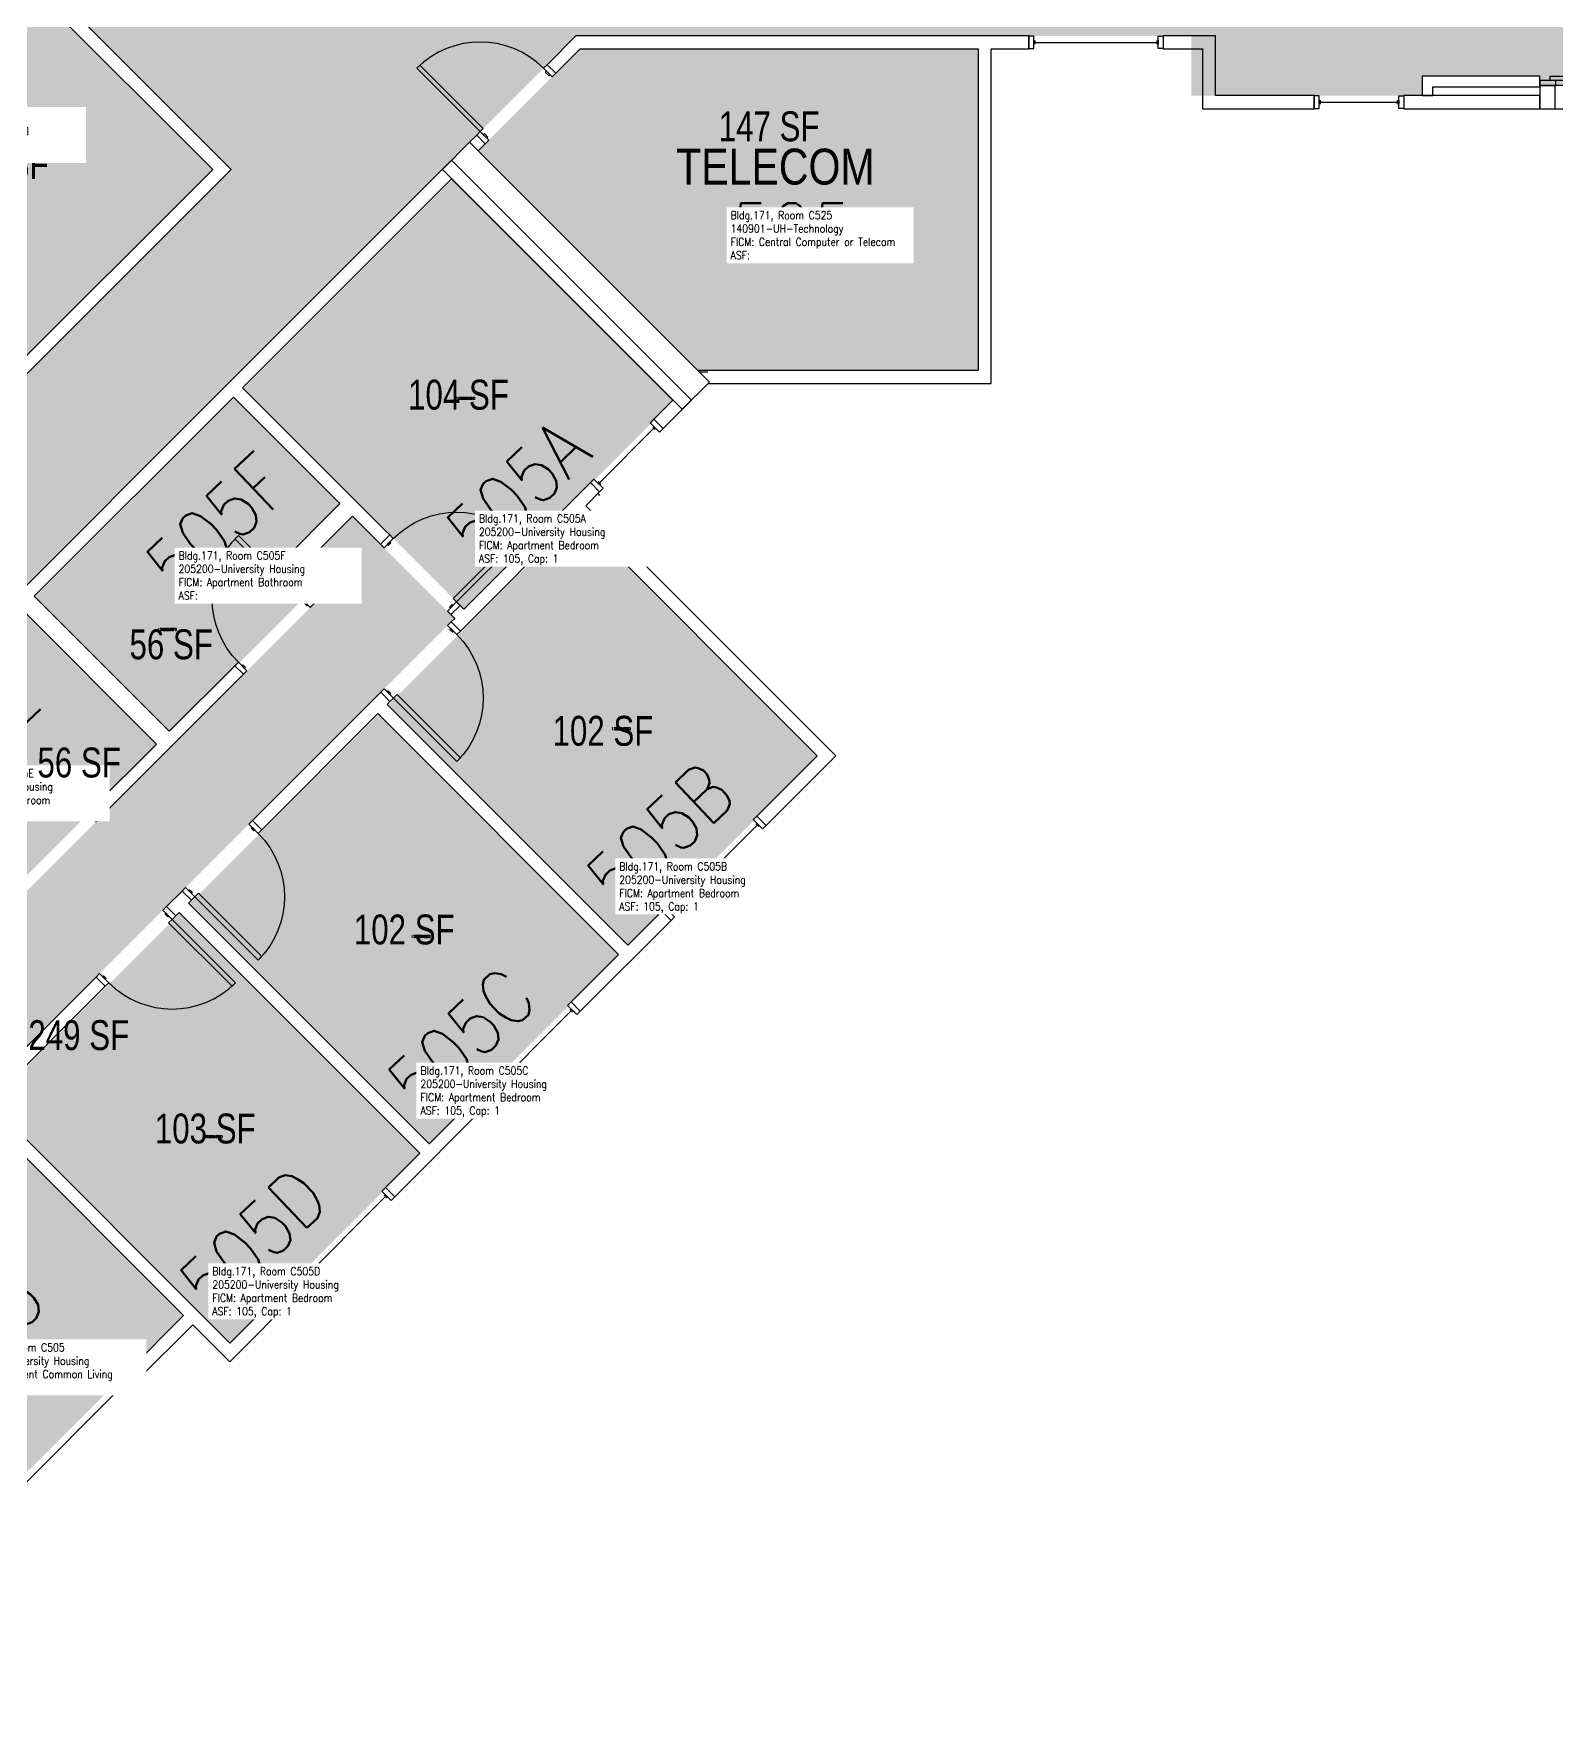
# Model space of a CAD drawing. Header units: inches. Extents: x 56 to 3925, y -1092 to 1470.
# Drawn here: x 1169 to 1781, y 439 to 1111 of the extents above; entities that cross this region are included whole.
import ezdxf
from ezdxf.enums import TextEntityAlignment as Align

# ---------------------------------------------------------------- set-up
doc = ezdxf.new("R2010")
doc.units = ezdxf.units.IN
doc.header["$LTSCALE"] = 48
doc.header["$MEASUREMENT"] = 0
for name, color, linetype in [('A-DOR', 2, 'Continuous'), ('A-GLAZ', 1, 'Continuous'), ('A-IDEN-RNUM', 7, 'Continuous'), ('A-IDEN-SNUM', 4, 'Continuous'), ('A-IDEN-VNUM', 4, 'Continuous'), ('A-MISC', 1, 'Continuous'), ('A-WALL', 5, 'Continuous'), ('AREA-TEXT', 3, 'Continuous'), ('Rooms-Category-Color', 7, 'Continuous'), ('Rooms-College-Color', 7, 'Continuous'), ('Rooms-Department-Color', 7, 'Continuous'), ('Rooms-Division-Color', 7, 'Continuous'), ('Rooms-Information', 7, 'Continuous')]:
    doc.layers.add(name, color=color, linetype=linetype)
doc.styles.add('AREA', font='arial.ttf', dxfattribs={"width": 0.75, "height": 12})
doc.styles.add('ROOMSNUMBER', font='txt.shx', dxfattribs={"height": 0.03})
doc.styles.add('ROOMVNUMBER', font='simplex.shx', dxfattribs={"width": 0.85})
doc.styles.get("Standard").update_dxf_attribs({"font": 'ARIALN.TTF'})

msp = doc.modelspace()

# ---------------------------------------------------------------- hatches: boundary and pattern name
h = msp.add_hatch()
h.set_pattern_fill('ANSI31', color=256, angle=-135, style=0)
h.set_pattern_definition([(270, (1839.01469, 641.16849), (0.125, -1e-14), [])])
h.paths.add_polyline_path([(1191.72, 819.7), (1150.18, 778.17), (1143.67, 784.68), (1185.2, 826.21)], flags=9)
at = {"layer": 'Rooms-Category-Color', "true_color": 0xadadad}
for points in [[(1290.58, 1013.54), (1188.04, 1116.1), (1241.42, 1169.49), (1328.79, 1169.64), (1328.79, 1194.64), (1411.11, 1194.64), (1411.11, 1169.64), (1726.65, 1169.64), (1726.65, 1161.92), (1738.65, 1161.92), (1738.65, 1165.39), (1773.9, 1165.39), (1773.9, 1163.67), (1780.4, 1163.67), (1780.4, 1165.67), (1787.9, 1165.67), (1787.9, 1161.92), (1827.02, 1161.92), (1827.02, 1169.64), (2150.68, 1169.64), (2150.68, 1194.64), (2233, 1194.64), (2233, 1169.64), (2417.04, 1169.64), (2417.04, 1194.64), (2499.36, 1194.64), (2499.36, 1169.64), (2807.4, 1169.64), (2807.4, 1161.64), (2839.26, 1161.64), (2839.26, 1165.39), (2855.39, 1165.39), (2855.39, 1169.64), (2862.14, 1169.64), (2862.14, 1165.39), (2873.89, 1165.39), (2873.89, 1089.39), (2862.14, 1089.39), (2862.14, 1085.64), (2807.4, 1085.64), (2807.4, 1109.64), (1922.65, 1109.64), (1922.65, 1085.64), (1827.02, 1085.64), (1827.02, 1093.42), (1815.02, 1093.42), (1815.02, 1089.89), (1787.9, 1089.89), (1787.9, 1089.67), (1773.9, 1089.67), (1773.9, 1093.42), (1726.65, 1093.42), (1726.65, 1085.64), (1633.9, 1085.64), (1633.9, 1109.64), (1386.7, 1109.64)], [(569.7, 292.64), (829.94, 552.88), (847.62, 535.2), (905.83, 593.42), (888.16, 611.09), (1018.29, 741.23), (1035.97, 723.55), (1094.18, 781.76), (1076.5, 799.44), (1290.6, 1013.54), (1248.19, 1055.95), (385.25, 193.02), (427.68, 150.59), (448.18, 171.1), (447.73, 171.55), (568.91, 292.73), (569.35, 292.29)]]:
    msp.add_hatch(color=253, dxfattribs=at).paths.add_polyline_path(points)
at = {"layer": 'Rooms-Category-Color', "true_color": 0x728ef3}
for points in [[(1241.05, 1055.67), (1152.13, 1144.59), (1068.16, 1060.62), (1157.08, 971.7)], [(1337.03, 1051.95), (1425.95, 963.04), (1341.98, 879.07), (1253.07, 967.99)], [(1279.57, 885.95), (1223.62, 830), (1169.35, 884.27), (1249.34, 964.27), (1292.13, 921.5), (1268.09, 897.45)], [(1050.8, 582.29), (1110.3, 641.79), (1035.97, 716.13), (1079.19, 759.35), (1085.52, 753.02), (1089.23, 756.73), (1082.9, 763.06), (1097.89, 778.05), (1132.8, 743.14), (1117.81, 728.15), (1113.27, 732.69), (1109.56, 728.98), (1119.23, 719.31), (1141.64, 741.72), (1131.83, 751.53), (1152.16, 771.86), (1161.97, 762.05), (1286.45, 886.53), (1276.63, 896.34), (1296.96, 916.67), (1337.98, 875.65), (1143.52, 681.2), (1229.08, 595.64), (1133.27, 499.83)], [(1407.83, 744.1), (1483.94, 820.2), (1387.24, 916.9), (1311.14, 840.78), (1407.51, 744.4)], [(1164.22, 879.14), (1084.22, 799.14), (1127, 756.36), (1151.04, 780.41), (1162.53, 768.91), (1218.49, 824.88)], [(1404.12, 740.39), (1328.02, 664.29), (1231.32, 760.96), (1307.43, 837.09), (1403.8, 740.69)], [(1324.31, 660.57), (1247.94, 584.21), (1151.24, 680.9), (1227.61, 757.27), (1323.99, 660.88)]]:
    msp.add_hatch(color=171, dxfattribs=at).paths.add_polyline_path(points)
at = {"layer": 'Rooms-Category-Color', "true_color": 0xe3c5e1}
msp.add_hatch(color=254, dxfattribs=at).paths.add_polyline_path([(1548.26, 975.21), (1548.26, 1104.39), (1388.34, 1104.39), (1347.43, 1063.48), (1435.71, 975.21)])
at = {"layer": 'Rooms-College-Color', "true_color": 0xadadad}
for points in [[(1290.58, 1013.54), (1188.04, 1116.1), (1241.42, 1169.49), (1328.79, 1169.64), (1328.79, 1194.64), (1411.11, 1194.64), (1411.11, 1169.64), (1726.65, 1169.64), (1726.65, 1161.92), (1738.65, 1161.92), (1738.65, 1165.39), (1773.9, 1165.39), (1773.9, 1163.67), (1780.4, 1163.67), (1780.4, 1165.67), (1787.9, 1165.67), (1787.9, 1161.92), (1827.02, 1161.92), (1827.02, 1169.64), (2150.68, 1169.64), (2150.68, 1194.64), (2233, 1194.64), (2233, 1169.64), (2417.04, 1169.64), (2417.04, 1194.64), (2499.36, 1194.64), (2499.36, 1169.64), (2807.4, 1169.64), (2807.4, 1161.64), (2839.26, 1161.64), (2839.26, 1165.39), (2855.39, 1165.39), (2855.39, 1169.64), (2862.14, 1169.64), (2862.14, 1165.39), (2873.89, 1165.39), (2873.89, 1089.39), (2862.14, 1089.39), (2862.14, 1085.64), (2807.4, 1085.64), (2807.4, 1109.64), (1922.65, 1109.64), (1922.65, 1085.64), (1827.02, 1085.64), (1827.02, 1093.42), (1815.02, 1093.42), (1815.02, 1089.89), (1787.9, 1089.89), (1787.9, 1089.67), (1773.9, 1089.67), (1773.9, 1093.42), (1726.65, 1093.42), (1726.65, 1085.64), (1633.9, 1085.64), (1633.9, 1109.64), (1386.7, 1109.64)], [(1241.05, 1055.67), (1152.13, 1144.59), (1068.16, 1060.62), (1157.08, 971.7)], [(1548.26, 975.21), (1548.26, 1104.39), (1388.34, 1104.39), (1347.43, 1063.48), (1435.71, 975.21)], [(569.7, 292.64), (829.94, 552.88), (847.62, 535.2), (905.83, 593.42), (888.16, 611.09), (1018.29, 741.23), (1035.97, 723.55), (1094.18, 781.76), (1076.5, 799.44), (1290.6, 1013.54), (1248.19, 1055.95), (385.25, 193.02), (427.68, 150.59), (448.18, 171.1), (447.73, 171.55), (568.91, 292.73), (569.35, 292.29)], [(1337.03, 1051.95), (1425.95, 963.04), (1341.98, 879.07), (1253.07, 967.99)], [(1279.57, 885.95), (1223.62, 830), (1169.35, 884.27), (1249.34, 964.27), (1292.13, 921.5), (1268.09, 897.45)], [(1050.8, 582.29), (1110.3, 641.79), (1035.97, 716.13), (1079.19, 759.35), (1085.52, 753.02), (1089.23, 756.73), (1082.9, 763.06), (1097.89, 778.05), (1132.8, 743.14), (1117.81, 728.15), (1113.27, 732.69), (1109.56, 728.98), (1119.23, 719.31), (1141.64, 741.72), (1131.83, 751.53), (1152.16, 771.86), (1161.97, 762.05), (1286.45, 886.53), (1276.63, 896.34), (1296.96, 916.67), (1337.98, 875.65), (1143.52, 681.2), (1229.08, 595.64), (1133.27, 499.83)], [(1407.83, 744.1), (1483.94, 820.2), (1387.24, 916.9), (1311.14, 840.78), (1407.51, 744.4)], [(1164.22, 879.14), (1084.22, 799.14), (1127, 756.36), (1151.04, 780.41), (1162.53, 768.91), (1218.49, 824.88)], [(1404.12, 740.39), (1328.02, 664.29), (1231.32, 760.96), (1307.43, 837.09), (1403.8, 740.69)], [(1324.31, 660.57), (1247.94, 584.21), (1151.24, 680.9), (1227.61, 757.27), (1323.99, 660.88)]]:
    msp.add_hatch(color=253, dxfattribs=at).paths.add_polyline_path(points)
at = {"layer": 'Rooms-Department-Color', "true_color": 0xacacac}
for points in [[(1290.58, 1013.54), (1188.04, 1116.1), (1241.42, 1169.49), (1328.79, 1169.64), (1328.79, 1194.64), (1411.11, 1194.64), (1411.11, 1169.64), (1726.65, 1169.64), (1726.65, 1161.92), (1738.65, 1161.92), (1738.65, 1165.39), (1773.9, 1165.39), (1773.9, 1163.67), (1780.4, 1163.67), (1780.4, 1165.67), (1787.9, 1165.67), (1787.9, 1161.92), (1827.02, 1161.92), (1827.02, 1169.64), (2150.68, 1169.64), (2150.68, 1194.64), (2233, 1194.64), (2233, 1169.64), (2417.04, 1169.64), (2417.04, 1194.64), (2499.36, 1194.64), (2499.36, 1169.64), (2807.4, 1169.64), (2807.4, 1161.64), (2839.26, 1161.64), (2839.26, 1165.39), (2855.39, 1165.39), (2855.39, 1169.64), (2862.14, 1169.64), (2862.14, 1165.39), (2873.89, 1165.39), (2873.89, 1089.39), (2862.14, 1089.39), (2862.14, 1085.64), (2807.4, 1085.64), (2807.4, 1109.64), (1922.65, 1109.64), (1922.65, 1085.64), (1827.02, 1085.64), (1827.02, 1093.42), (1815.02, 1093.42), (1815.02, 1089.89), (1787.9, 1089.89), (1787.9, 1089.67), (1773.9, 1089.67), (1773.9, 1093.42), (1726.65, 1093.42), (1726.65, 1085.64), (1633.9, 1085.64), (1633.9, 1109.64), (1386.7, 1109.64)], [(569.7, 292.64), (829.94, 552.88), (847.62, 535.2), (905.83, 593.42), (888.16, 611.09), (1018.29, 741.23), (1035.97, 723.55), (1094.18, 781.76), (1076.5, 799.44), (1290.6, 1013.54), (1248.19, 1055.95), (385.25, 193.02), (427.68, 150.59), (448.18, 171.1), (447.73, 171.55), (568.91, 292.73), (569.35, 292.29)]]:
    msp.add_hatch(color=253, dxfattribs=at).paths.add_polyline_path(points)
at = {"layer": 'Rooms-Department-Color', "true_color": 0x604aed}
for points in [[(1241.05, 1055.67), (1152.13, 1144.59), (1068.16, 1060.62), (1157.08, 971.7)], [(1548.26, 975.21), (1548.26, 1104.39), (1388.34, 1104.39), (1347.43, 1063.48), (1435.71, 975.21)], [(1337.03, 1051.95), (1425.95, 963.04), (1341.98, 879.07), (1253.07, 967.99)], [(1279.57, 885.95), (1223.62, 830), (1169.35, 884.27), (1249.34, 964.27), (1292.13, 921.5), (1268.09, 897.45)], [(1050.8, 582.29), (1110.3, 641.79), (1035.97, 716.13), (1079.19, 759.35), (1085.52, 753.02), (1089.23, 756.73), (1082.9, 763.06), (1097.89, 778.05), (1132.8, 743.14), (1117.81, 728.15), (1113.27, 732.69), (1109.56, 728.98), (1119.23, 719.31), (1141.64, 741.72), (1131.83, 751.53), (1152.16, 771.86), (1161.97, 762.05), (1286.45, 886.53), (1276.63, 896.34), (1296.96, 916.67), (1337.98, 875.65), (1143.52, 681.2), (1229.08, 595.64), (1133.27, 499.83)], [(1407.83, 744.1), (1483.94, 820.2), (1387.24, 916.9), (1311.14, 840.78), (1407.51, 744.4)], [(1164.22, 879.14), (1084.22, 799.14), (1127, 756.36), (1151.04, 780.41), (1162.53, 768.91), (1218.49, 824.88)], [(1404.12, 740.39), (1328.02, 664.29), (1231.32, 760.96), (1307.43, 837.09), (1403.8, 740.69)], [(1324.31, 660.57), (1247.94, 584.21), (1151.24, 680.9), (1227.61, 757.27), (1323.99, 660.88)]]:
    msp.add_hatch(color=173, dxfattribs=at).paths.add_polyline_path(points)
at = {"layer": 'Rooms-Division-Color', "true_color": 0xadadad}
for points in [[(1290.58, 1013.54), (1188.04, 1116.1), (1241.42, 1169.49), (1328.79, 1169.64), (1328.79, 1194.64), (1411.11, 1194.64), (1411.11, 1169.64), (1726.65, 1169.64), (1726.65, 1161.92), (1738.65, 1161.92), (1738.65, 1165.39), (1773.9, 1165.39), (1773.9, 1163.67), (1780.4, 1163.67), (1780.4, 1165.67), (1787.9, 1165.67), (1787.9, 1161.92), (1827.02, 1161.92), (1827.02, 1169.64), (2150.68, 1169.64), (2150.68, 1194.64), (2233, 1194.64), (2233, 1169.64), (2417.04, 1169.64), (2417.04, 1194.64), (2499.36, 1194.64), (2499.36, 1169.64), (2807.4, 1169.64), (2807.4, 1161.64), (2839.26, 1161.64), (2839.26, 1165.39), (2855.39, 1165.39), (2855.39, 1169.64), (2862.14, 1169.64), (2862.14, 1165.39), (2873.89, 1165.39), (2873.89, 1089.39), (2862.14, 1089.39), (2862.14, 1085.64), (2807.4, 1085.64), (2807.4, 1109.64), (1922.65, 1109.64), (1922.65, 1085.64), (1827.02, 1085.64), (1827.02, 1093.42), (1815.02, 1093.42), (1815.02, 1089.89), (1787.9, 1089.89), (1787.9, 1089.67), (1773.9, 1089.67), (1773.9, 1093.42), (1726.65, 1093.42), (1726.65, 1085.64), (1633.9, 1085.64), (1633.9, 1109.64), (1386.7, 1109.64)], [(569.7, 292.64), (829.94, 552.88), (847.62, 535.2), (905.83, 593.42), (888.16, 611.09), (1018.29, 741.23), (1035.97, 723.55), (1094.18, 781.76), (1076.5, 799.44), (1290.6, 1013.54), (1248.19, 1055.95), (385.25, 193.02), (427.68, 150.59), (448.18, 171.1), (447.73, 171.55), (568.91, 292.73), (569.35, 292.29)]]:
    msp.add_hatch(color=253, dxfattribs=at).paths.add_polyline_path(points)
at = {"layer": 'Rooms-Division-Color', "true_color": 0x604aed}
for points in [[(1241.05, 1055.67), (1152.13, 1144.59), (1068.16, 1060.62), (1157.08, 971.7)], [(1548.26, 975.21), (1548.26, 1104.39), (1388.34, 1104.39), (1347.43, 1063.48), (1435.71, 975.21)], [(1337.03, 1051.95), (1425.95, 963.04), (1341.98, 879.07), (1253.07, 967.99)], [(1279.57, 885.95), (1223.62, 830), (1169.35, 884.27), (1249.34, 964.27), (1292.13, 921.5), (1268.09, 897.45)], [(1050.8, 582.29), (1110.3, 641.79), (1035.97, 716.13), (1079.19, 759.35), (1085.52, 753.02), (1089.23, 756.73), (1082.9, 763.06), (1097.89, 778.05), (1132.8, 743.14), (1117.81, 728.15), (1113.27, 732.69), (1109.56, 728.98), (1119.23, 719.31), (1141.64, 741.72), (1131.83, 751.53), (1152.16, 771.86), (1161.97, 762.05), (1286.45, 886.53), (1276.63, 896.34), (1296.96, 916.67), (1337.98, 875.65), (1143.52, 681.2), (1229.08, 595.64), (1133.27, 499.83)], [(1407.83, 744.1), (1483.94, 820.2), (1387.24, 916.9), (1311.14, 840.78), (1407.51, 744.4)], [(1164.22, 879.14), (1084.22, 799.14), (1127, 756.36), (1151.04, 780.41), (1162.53, 768.91), (1218.49, 824.88)], [(1404.12, 740.39), (1328.02, 664.29), (1231.32, 760.96), (1307.43, 837.09), (1403.8, 740.69)], [(1324.31, 660.57), (1247.94, 584.21), (1151.24, 680.9), (1227.61, 757.27), (1323.99, 660.88)]]:
    msp.add_hatch(color=173, dxfattribs=at).paths.add_polyline_path(points)

# ---------------------------------------------------------------- linework, layer by layer
at = {"layer": 'A-DOR'}
for p, q in [((1324.01, 1097.86), (1322.77, 1096.62)), ((1322.77, 1096.62), (1348.23, 1071.17)), ((1349.47, 1072.41), (1324.01, 1097.86)), ((1375.1, 1098.04), (1373.69, 1096.62)), ((1373.69, 1096.62), (1377.13, 1093.18)), ((1374.48, 1094.94), (1374.92, 1095.39)), ((1375.9, 1093.53), (1374.48, 1094.94)), ((1374.92, 1095.39), (1376.34, 1093.97)), ((1378.55, 1094.59), (1375.1, 1098.04)), ((1376.34, 1093.97), (1375.9, 1093.53)), ((1377.13, 1093.18), (1378.55, 1094.59)), ((1773.9, 1091.67), (1773.9, 1089.67)), ((1780.4, 1091.67), (1773.9, 1091.67)), ((1773.9, 1089.67), (1780.4, 1089.67)), ((1778.02, 1091.67), (1778.02, 1093.42)), ((1778.02, 1093.42), (1814.02, 1093.42)), ((1814.02, 1091.67), (1778.02, 1091.67)), ((1780.4, 1089.67), (1780.4, 1091.67)), ((1346.82, 1069.75), (1348.23, 1071.17)), ((1350.26, 1066.31), (1346.82, 1069.75)), ((1348.23, 1071.17), (1349.47, 1072.41)), ((1348.23, 1071.17), (1351.68, 1067.72)), ((1349.91, 1070.37), (1349.47, 1069.93)), ((1349.47, 1069.93), (1350.88, 1068.52)), ((1351.32, 1068.96), (1349.91, 1070.37)), ((1350.88, 1068.52), (1351.32, 1068.96)), ((1351.68, 1067.72), (1350.26, 1066.31))]:
    msp.add_line(p, q, dxfattribs=at)
for points in [[(1276.54, 883.51), (1275.12, 882.09), (1249.66, 907.55), (1251.08, 908.96)], [(1309.61, 904.02), (1308.19, 905.44), (1311.9, 909.15), (1313.32, 907.74)], [(1338.77, 882.28), (1337.36, 883.7), (1362.81, 909.15), (1364.23, 907.74)], [(1310.84, 905.26), (1311.2, 904.91), (1312.26, 905.97), (1311.9, 906.32)], [(1279.98, 880.06), (1281.4, 881.48), (1277.95, 884.92), (1276.54, 883.51)], [(1279.01, 881.03), (1278.66, 880.68), (1277.6, 881.74), (1277.95, 882.09)], [(1335.06, 878.57), (1336.48, 877.15), (1340.19, 880.87), (1338.77, 882.28)], [(1336.3, 879.81), (1335.94, 880.16), (1337.01, 881.22), (1337.36, 880.87)], [(1335.15, 872.82), (1336.56, 874.24), (1340.27, 870.53), (1338.86, 869.11)], [(1336.39, 871.59), (1336.03, 871.23), (1337.09, 870.17), (1337.45, 870.53)], [(1254.53, 854.61), (1253.11, 853.19), (1249.66, 856.64), (1251.08, 858.05)], [(1253.55, 855.58), (1253.91, 855.93), (1252.85, 856.99), (1252.49, 856.64)], [(1309.69, 847.37), (1308.28, 845.95), (1311.99, 842.24), (1313.4, 843.66)], [(1310.93, 846.13), (1311.28, 846.49), (1312.34, 845.42), (1311.99, 845.07)], [(1313.4, 843.66), (1314.82, 845.07), (1340.27, 819.62), (1338.86, 818.2)], [(1193.89, 793.97), (1195.31, 795.39), (1191.86, 798.83), (1190.44, 797.42)], [(1192.92, 794.94), (1192.57, 794.59), (1191.51, 795.65), (1191.86, 796)], [(1255.33, 793.01), (1256.75, 794.42), (1260.46, 790.71), (1259.05, 789.3)], [(1256.57, 791.77), (1256.22, 791.42), (1257.28, 790.36), (1257.63, 790.71)], [(1229.88, 767.55), (1228.46, 766.14), (1232.18, 762.43), (1233.59, 763.84)], [(1231.11, 766.32), (1231.47, 766.67), (1232.53, 765.61), (1232.18, 765.26)], [(1220.77, 758.45), (1222.19, 759.86), (1225.9, 756.15), (1224.49, 754.74)], [(1233.59, 763.84), (1235, 765.26), (1260.46, 739.8), (1259.05, 738.39)], [(1222.01, 757.21), (1221.66, 756.86), (1222.72, 755.8), (1223.07, 756.15)], [(1224.49, 754.74), (1223.07, 753.32), (1248.53, 727.87), (1249.94, 729.28)], [(1195.32, 732.99), (1193.9, 731.58), (1197.62, 727.87), (1199.03, 729.28)], [(1196.56, 731.76), (1196.91, 732.11), (1197.97, 731.05), (1197.62, 730.7)]]:
    msp.add_lwpolyline(points, close=True, dxfattribs=at)
at = {"layer": 'A-DOR', "extrusion": (0, 0, -1)}
for centre, start, end in [((-1778.02, 1091.67), 90, 180), ((-1338.77, 882.28), 45, 135), ((-1276.54, 883.51), 315, 45), ((-1313.4, 843.66), 135, 225), ((-1233.59, 763.84), 135, 225)]:
    msp.add_arc(centre, 36, start, end, dxfattribs=at)
at = {"layer": 'A-DOR'}
for centre, start, end in [((1348.23, 1071.17), 45, 135), ((1164.99, 771.96), 45, 135), ((1224.49, 754.74), 225, 315)]:
    msp.add_arc(centre, 36, start, end, dxfattribs=at)
at = {"layer": 'A-GLAZ'}
for p, q in [((1570.64, 1109.51), (1568.64, 1109.51)), ((1568.64, 1109.51), (1568.64, 1104.51)), ((1570.64, 1104.51), (1570.64, 1109.51)), ((1620.64, 1109.51), (1622.64, 1109.51)), ((1620.64, 1104.51), (1620.64, 1109.51)), ((1622.64, 1109.51), (1622.64, 1104.51)), ((1568.64, 1104.51), (1570.64, 1104.51)), ((1570.64, 1106.26), (1570.64, 1107.76)), ((1571.14, 1106.26), (1571.14, 1107.76)), ((1571.14, 1107.01), (1620.14, 1107.01)), ((1620.14, 1106.26), (1620.14, 1107.76)), ((1620.64, 1107.76), (1620.64, 1106.26)), ((1622.64, 1104.51), (1620.64, 1104.51)), ((1685.27, 1085.51), (1683.27, 1085.51)), ((1683.27, 1085.51), (1683.27, 1080.51)), ((1685.27, 1080.51), (1685.27, 1085.51)), ((1685.27, 1082.26), (1685.27, 1083.76)), ((1685.77, 1082.26), (1685.77, 1083.76)), ((1685.77, 1083.01), (1716.77, 1083.01)), ((1716.77, 1082.26), (1716.77, 1083.76)), ((1717.27, 1085.51), (1719.27, 1085.51)), ((1717.27, 1080.51), (1717.27, 1085.51)), ((1717.27, 1083.76), (1717.27, 1082.26)), ((1719.27, 1085.51), (1719.27, 1080.51)), ((1683.27, 1080.51), (1685.27, 1080.51)), ((1719.27, 1080.51), (1717.27, 1080.51)), ((1396.13, 930.1), (1418.05, 952.02)), ((1417.52, 952.55), (1418.58, 951.49)), ((1395.6, 930.63), (1396.66, 929.57)), ((1395.51, 925.76), (1396.22, 925.06)), ((1424.79, 757.94), (1459.44, 792.59)), ((1458.91, 793.12), (1459.97, 792.06)), ((1424.26, 758.47), (1425.32, 757.41)), ((1350.17, 683.32), (1384.82, 717.97)), ((1384.29, 718.5), (1385.35, 717.44)), ((1349.64, 683.85), (1350.7, 682.79)), ((1275.6, 608.74), (1310.24, 643.39)), ((1309.71, 643.92), (1310.77, 642.86)), ((1275.07, 609.27), (1276.13, 608.21)), ((1159.6, 522.45), (1206.98, 569.82)), ((1206.45, 570.35), (1207.51, 569.29))]:
    msp.add_line(p, q, dxfattribs=at)
for points in [[(1420.26, 950.51), (1421.68, 951.93), (1417.96, 955.64), (1416.55, 954.23)], [(1397.63, 927.89), (1396.22, 926.47), (1392.51, 930.18), (1393.92, 931.6)], [(1461.65, 791.08), (1463.06, 792.5), (1459.35, 796.21), (1457.94, 794.8)], [(1426.29, 755.73), (1424.88, 754.31), (1421.17, 758.03), (1422.58, 759.44)], [(1387.03, 716.47), (1388.45, 717.88), (1384.73, 721.59), (1383.32, 720.18)], [(1351.68, 681.11), (1350.26, 679.7), (1346.55, 683.41), (1347.96, 684.82)], [(1312.45, 641.89), (1313.87, 643.3), (1310.16, 647.01), (1308.74, 645.6)], [(1277.1, 606.53), (1275.68, 605.12), (1271.97, 608.83), (1273.39, 610.24)], [(1209.19, 568.32), (1210.6, 569.73), (1206.89, 573.45), (1205.48, 572.03)]]:
    msp.add_lwpolyline(points, close=True, dxfattribs=at)
at = {"layer": 'A-WALL'}
for p, q in [((1151.83, 1152.31), (1248.17, 1055.97)), ((1240.75, 1055.97), (1151.83, 1144.88)), ((1386.7, 1109.64), (1375.1, 1098.04)), ((1568.64, 1109.64), (1386.7, 1109.64)), ((1568.64, 1104.39), (1568.64, 1109.64)), ((1643.65, 1109.64), (1622.64, 1109.64)), ((1622.64, 1109.64), (1622.64, 1104.39)), ((1643.65, 1085.64), (1643.65, 1109.64)), ((1378.55, 1094.59), (1388.34, 1104.39)), ((1388.34, 1104.39), (1548.26, 1104.39)), ((1548.26, 1104.39), (1548.26, 975.21)), ((1553.51, 1104.39), (1568.64, 1104.39)), ((1553.51, 969.96), (1553.51, 1104.39)), ((1622.64, 1104.39), (1638.4, 1104.39)), ((1638.4, 1104.39), (1638.4, 1080.39)), ((1375.1, 1098.04), (1378.55, 1094.59)), ((1773.9, 1093.42), (1726.65, 1093.42)), ((1726.65, 1093.42), (1726.65, 1085.64)), ((1730.9, 1089.17), (1773.9, 1089.17)), ((1730.9, 1085.64), (1730.9, 1089.17)), ((1773.9, 1089.17), (1773.9, 1093.42)), ((1787.9, 1089.67), (1773.9, 1089.67)), ((1773.9, 1089.67), (1773.9, 1080.39)), ((1779.9, 1089.67), (1779.9, 1080.39)), ((1683.27, 1085.64), (1643.65, 1085.64)), ((1683.27, 1080.39), (1683.27, 1085.64)), ((1773.9, 1085.64), (1719.27, 1085.64)), ((1719.27, 1085.64), (1719.27, 1080.39)), ((1726.65, 1085.64), (1730.9, 1085.64)), ((1773.9, 1080.39), (1773.9, 1085.64)), ((1638.4, 1080.39), (1683.27, 1080.39)), ((1719.27, 1080.39), (1773.9, 1080.39)), ((1773.9, 1080.39), (1787.9, 1080.39)), ((1346.82, 1069.75), (1343.99, 1066.93)), ((1350.26, 1066.31), (1346.82, 1069.75)), ((1343.99, 1066.93), (1333.03, 1055.97)), ((1343.99, 1066.93), (1347.43, 1063.48)), ((1440.33, 970.58), (1343.99, 1066.93)), ((1347.43, 1063.48), (1350.26, 1066.31)), ((1156.78, 972), (1240.75, 1055.97)), ((1248.17, 1055.97), (1157.22, 965.01)), ((1336.74, 1059.68), (1245.79, 968.73)), ((1333.03, 1055.97), (1429.37, 959.62)), ((1433.08, 963.33), (1336.74, 1059.68)), ((1252.77, 968.28), (1336.74, 1052.25)), ((1336.74, 1052.25), (1425.66, 963.33)), ((1439.71, 975.21), (1435.71, 975.21)), ((1439.71, 974.58), (1436.33, 974.58)), ((1548.26, 975.21), (1439.71, 975.21)), ((1245.79, 968.73), (1076.5, 799.44)), ((1310.05, 911.01), (1252.77, 968.28)), ((1429.37, 959.62), (1440.33, 970.58)), ((1439.71, 969.96), (1553.51, 969.96)), ((1169.05, 884.57), (1249.06, 964.57)), ((1249.06, 964.57), (1291.84, 921.79)), ((1425.66, 963.33), (1417.96, 955.64)), ((1421.68, 951.93), (1433.08, 963.33)), ((1417.96, 955.64), (1421.68, 951.93)), ((1392.51, 930.18), (1386.5, 924.18)), ((1396.22, 926.47), (1392.51, 930.18)), ((1291.84, 921.79), (1267.8, 897.75)), ((1386.5, 924.18), (1341.69, 879.37)), ((1390.66, 920.91), (1396.22, 926.47)), ((1491.07, 820.5), (1390.66, 920.91)), ((1276.63, 896.34), (1296.96, 916.67)), ((1296.96, 916.67), (1306.33, 907.3)), ((1340.27, 870.53), (1386.94, 917.2)), ((1386.94, 917.2), (1483.64, 820.5)), ((1306.33, 907.3), (1308.19, 905.44)), ((1308.19, 905.44), (1311.9, 909.15)), ((1311.9, 909.15), (1310.05, 911.01)), ((1267.8, 897.75), (1279.29, 886.26)), ((1286.45, 886.53), (1276.63, 896.34)), ((1223.33, 830.3), (1169.05, 884.57)), ((1279.29, 886.26), (1277.95, 884.92)), ((1277.95, 884.92), (1281.4, 881.48)), ((1281.4, 881.48), (1286.45, 886.53)), ((1340.19, 880.87), (1336.48, 877.15)), ((1341.69, 879.37), (1340.19, 880.87)), ((1163.93, 879.44), (1218.2, 825.17)), ((1336.48, 877.15), (1337.98, 875.65)), ((1337.98, 875.65), (1336.56, 874.24)), ((1336.56, 874.24), (1340.27, 870.53)), ((1195.31, 795.39), (1253.11, 853.19)), ((1249.66, 856.64), (1223.33, 830.3)), ((1253.11, 853.19), (1249.66, 856.64)), ((1308.28, 845.95), (1256.75, 794.42)), ((1311.99, 842.24), (1308.28, 845.95)), ((1310.84, 841.09), (1311.99, 842.24)), ((1407.54, 744.4), (1310.84, 841.09)), ((1260.46, 790.71), (1307.13, 837.38)), ((1307.13, 837.38), (1403.83, 740.68)), ((1218.2, 825.17), (1191.86, 798.83)), ((1483.64, 820.5), (1459.35, 796.21)), ((1463.06, 792.5), (1491.07, 820.5)), ((1191.86, 798.83), (1195.31, 795.39)), ((1256.75, 794.42), (1260.46, 790.71)), ((1459.35, 796.21), (1463.06, 792.5)), ((1228.46, 766.14), (1222.19, 759.86)), ((1232.18, 762.43), (1228.46, 766.14)), ((1222.19, 759.86), (1225.9, 756.15)), ((1231.03, 761.28), (1232.18, 762.43)), ((1327.72, 664.58), (1231.03, 761.28)), ((1225.9, 756.15), (1227.31, 757.57)), ((1227.31, 757.57), (1324.01, 660.87)), ((1388.45, 717.88), (1424.88, 754.31)), ((1421.17, 758.03), (1407.54, 744.4)), ((1424.88, 754.31), (1421.17, 758.03)), ((1403.83, 740.68), (1384.73, 721.59)), ((1193.9, 731.58), (1143.52, 681.2)), ((1150.95, 681.2), (1197.62, 727.87)), ((1197.62, 727.87), (1193.9, 731.58)), ((1384.73, 721.59), (1388.45, 717.88)), ((1143.52, 681.2), (1229.08, 595.64)), ((1247.64, 584.5), (1150.95, 681.2)), ((1313.87, 643.3), (1350.26, 679.7)), ((1346.55, 683.41), (1327.72, 664.58)), ((1350.26, 679.7), (1346.55, 683.41)), ((1324.01, 660.87), (1310.16, 647.01)), ((1310.16, 647.01), (1313.87, 643.3)), ((1271.97, 608.83), (1247.64, 584.5)), ((1247.64, 577.08), (1275.68, 605.12)), ((1275.68, 605.12), (1271.97, 608.83)), ((1229.08, 595.64), (1206.89, 573.45)), ((1210.6, 569.73), (1232.79, 591.93)), ((1232.79, 591.93), (1247.64, 577.08)), ((1206.89, 573.45), (1210.6, 569.73))]:
    msp.add_line(p, q, dxfattribs=at)

# ---------------------------------------------------------------- texts
at = {"layer": 'A-IDEN-RNUM', "style": 'ROOMSNUMBER', "width": 0.85}
for s, p in [('0525-00', (1476.29, 1033.14)), ('0505-A0', (1342.34, 963.54)), ('0505-F0', (1222.54, 870.66)), ('0505-B0', (1404.86, 830.8)), ('0505-C0', (1324.41, 747.36)), ('0505-D0', (1240.9, 666.98))]:
    msp.add_text(s, height=1, dxfattribs=at).set_placement(p, align=Align.CENTER)
at = {"layer": 'A-IDEN-SNUM', "style": 'ROOMSNUMBER', "width": 0.85}
for s, p in [('1710C52500', (1476.29, 1033.14)), ('1710C505A0', (1342.34, 963.54)), ('1710C505F0', (1222.54, 870.66)), ('1710C505B0', (1404.86, 830.8)), ('1710C505C0', (1324.41, 747.36)), ('1710C505D0', (1240.9, 666.98))]:
    msp.add_text(s, height=1, dxfattribs=at).set_placement(p, align=Align.CENTER)
at = {"layer": 'A-IDEN-VNUM', "style": 'ROOMVNUMBER', "width": 0.85}
msp.add_text('525', height=22.5, dxfattribs=at).set_placement((1448.82, 1019.92))
for s, rotation, p in [('505A', 43.54065, (1347.71, 897.01)), ('505F', 43.54065, (1227.06, 883.22)), ('505E', 43.54065, (1125.77, 795.73)), ('505B', 43.54065, (1404.1, 757.28)), ('505C', 43.54065, (1324.24, 675.25)), ('505D', 43.54065, (1240.62, 594.65)), ('505', 45, (1140.43, 565.14))]:
    msp.add_text(s, height=22.5, rotation=rotation, dxfattribs=at).set_placement(p)
at = {"layer": 'A-MISC'}
msp.add_text('TELECOM', height=14.4, dxfattribs=at).set_placement((1466.82, 1049.92), align=Align.CENTER)
at = {"layer": 'AREA-TEXT', "style": 'AREA', "width": 0.75}
for s, p in [('147 SF', (1464.31, 1073.31)), ('104 SF', (1154.6, 1058.14)), ('104 SF', (1339.51, 965.51)), ('56 SF', (1224.1, 865.23)), ('102 SF', (1397.54, 830.49)), ('56 SF', (1187.12, 817.75)), ('102 SF', (1317.72, 750.68)), ('249 SF', (1186.97, 708.25)), ('103 SF', (1237.77, 670.74))]:
    msp.add_text(s, height=12, dxfattribs=at).set_placement(p, align=Align.MIDDLE_CENTER)

# ---------------------------------------------------------------- next in the draw order: texts
at = {"layer": 'Rooms-Information', "char_height": 3.2143, "width": 72, "attachment_point": 7, "style": 'ROOMVNUMBER', "bg_fill": 3, "box_fill_scale": 1.5, "bg_fill_color": 256, "bg_fill_true_color": 13158600, "bg_fill_transparency": 0}
for s, insert in [('Bldg.171, Room C504D^M^J205200-University Housing^M^JFICM: Apartment Bedroom^M^JASF: 105, Cap: 1', (1116.2, 1059.05)), ('Bldg.171, Room C525^M^J140901-UH-Technology^M^JFICM: Central Computer or Telecom^M^JASF: ', (1448.82, 1019.92)), ('Bldg.171, Room C505A^M^J205200-University Housing^M^JFICM: Apartment Bedroom^M^JASF: 105, Cap: 1', (1347.71, 897.01)), ('Bldg.171, Room C505F^M^J205200-University Housing^M^JFICM: Apartment Bathroom^M^JASF: ', (1227.06, 883.22)), ('Bldg.171, Room C505E^M^J205200-University Housing^M^JFICM: Apartment Bathroom^M^JASF: ', (1125.77, 795.73)), ('Bldg.171, Room C505B^M^J205200-University Housing^M^JFICM: Apartment Bedroom^M^JASF: 105, Cap: 1', (1404.1, 757.28)), ('Bldg.171, Room C505C^M^J205200-University Housing^M^JFICM: Apartment Bedroom^M^JASF: 105, Cap: 1', (1324.24, 675.25)), ('Bldg.171, Room C505D^M^J205200-University Housing^M^JFICM: Apartment Bedroom^M^JASF: 105, Cap: 1', (1240.62, 594.65)), ('Bldg.171, Room C505^M^J205200-University Housing^M^JFICM: Apartment Common Living^M^JASF: 420', (1140.43, 565.14))]:
    msp.add_mtext(s, dxfattribs=dict(at, insert=insert))

doc.saveas('drawing.dxf')
